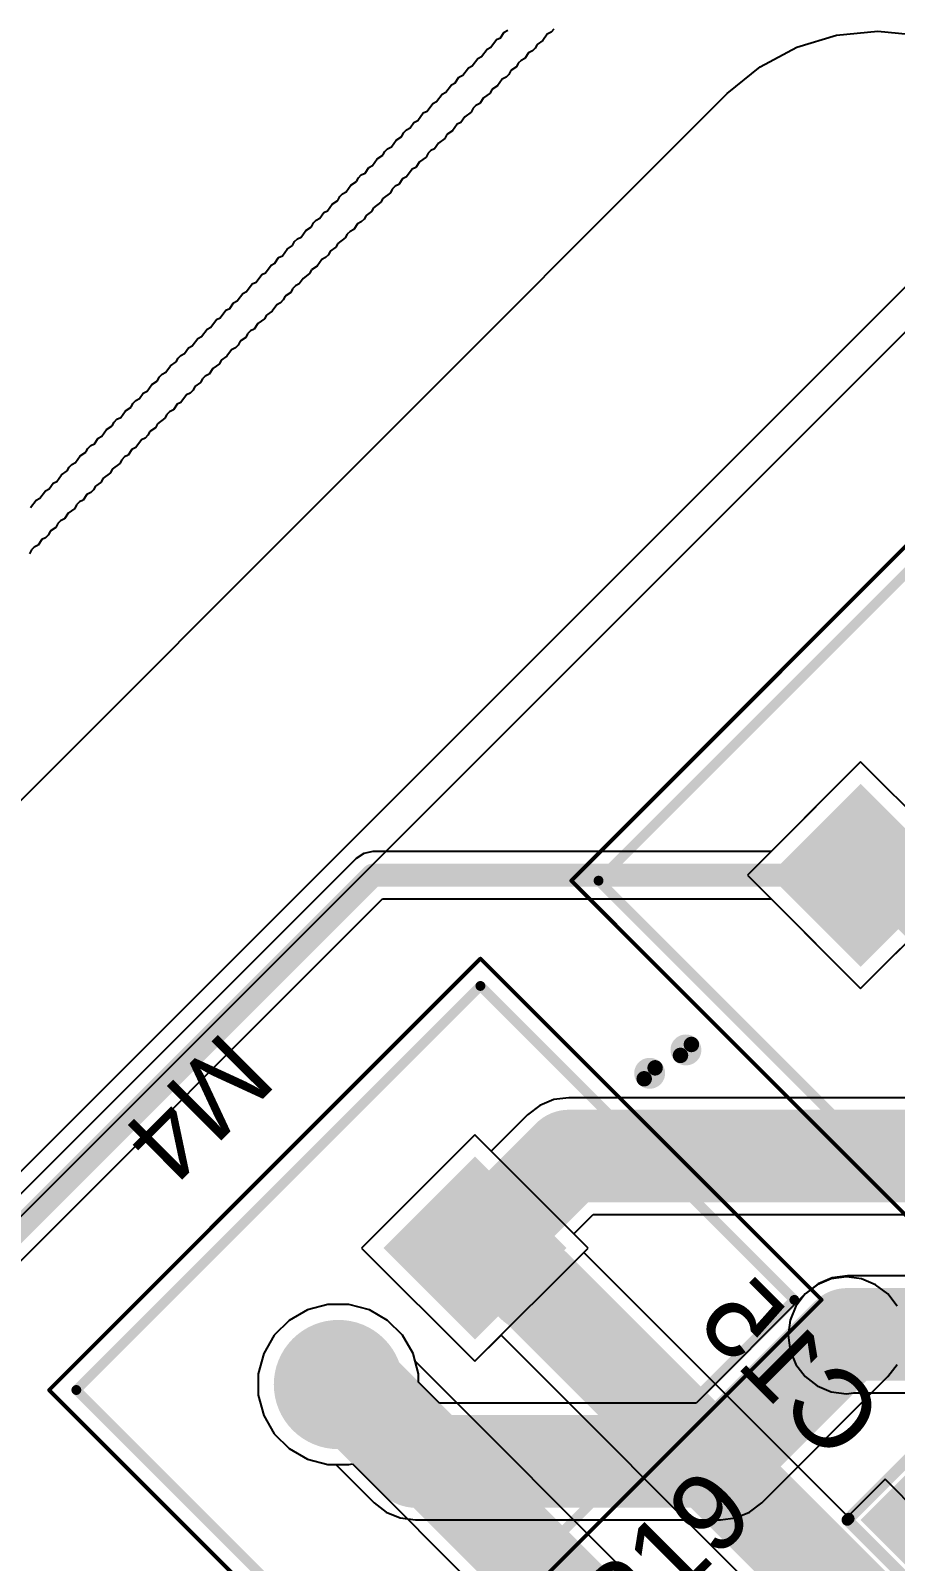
# Model space of a CAD drawing. Header units: millimetres. Extents: x 95 to 305, y 96 to 295.
# Drawn here: x 255.5 to 266.69, y 225.35 to 245.18 of the extents above; entities that cross this region are included whole.
import ezdxf

# ---------------------------------------------------------------- set-up
doc = ezdxf.new("R2010")
doc.units = ezdxf.units.MM
for name, color, linetype in [('BottomLayer', 5, 'Continuous'), ('BottomOverlay', 54, 'Continuous'), ('BottomPaste', 16, 'Continuous'), ('BottomSolder', 6, 'Continuous'), ('Mechanical13', 56, 'Continuous'), ('Mechanical15', 56, 'Continuous'), ('MultiLayer', 9, 'Continuous'), ('PadHoleLayer', 156, 'Continuous'), ('TopLayer', 1, 'Continuous'), ('TopOverlay', 2, 'Continuous'), ('TopSolder', 216, 'Continuous'), ('ViaHoleLayer', 16, 'Continuous')]:
    doc.layers.add(name, color=color, linetype=linetype)
doc.styles.add('Arial', font='arial.ttf', dxfattribs={"height": 0.2})

# ---------------------------------------------------------------- blocks, each defined once
blk = doc.blocks.new('JST_XH_2_34')
at = {"layer": 'BottomLayer'}
blk.add_hatch(color=5, dxfattribs=at).paths.add_polyline_path([(-2.038, 0.263), (-0.463, 0.263), (-0.463, -1.313), (-2.038, -1.313)])
h = blk.add_hatch(color=5, dxfattribs=at)
edge = h.paths.add_edge_path()
edge.add_arc((1.25, -0.525), 0.787, 0, 360)
at = {"layer": 'BottomSolder'}
blk.add_hatch(color=6, dxfattribs=at).paths.add_polyline_path([(-2.088, 0.313), (-0.413, 0.313), (-0.413, -1.363), (-2.088, -1.363)])
h = blk.add_hatch(color=6, dxfattribs=at)
edge = h.paths.add_edge_path()
edge.add_arc((1.25, -0.525), 0.837, 0, 360)
at = {"layer": 'MultiLayer'}
h = blk.add_hatch(color=9, dxfattribs=at)
edge = h.paths.add_edge_path()
edge.add_arc((1.25, -0.525), 0.787, 0, 360)
at = {"layer": 'PadHoleLayer'}
h = blk.add_hatch(color=156, dxfattribs=at)
edge = h.paths.add_edge_path()
edge.add_arc((-1.25, -0.525), 0.525, 0, 360)
h = blk.add_hatch(color=156, dxfattribs=at)
edge = h.paths.add_edge_path()
edge.add_arc((1.25, -0.525), 0.525, 0, 360)
at = {"layer": 'TopLayer'}
blk.add_hatch(color=1, dxfattribs=at).paths.add_polyline_path([(-2.038, 0.263), (-0.463, 0.263), (-0.463, -1.313), (-2.038, -1.313)])
h = blk.add_hatch(color=1, dxfattribs=at)
edge = h.paths.add_edge_path()
edge.add_arc((1.25, -0.525), 0.787, 0, 360)
at = {"layer": 'TopSolder'}
blk.add_hatch(color=216, dxfattribs=at).paths.add_polyline_path([(-2.088, 0.313), (-0.413, 0.313), (-0.413, -1.363), (-2.088, -1.363)])
h = blk.add_hatch(color=216, dxfattribs=at)
edge = h.paths.add_edge_path()
edge.add_arc((1.25, -0.525), 0.837, 0, 360)
at = {"layer": 'Mechanical13', "const_width": 0.127}
for points in [[(3.7, 2.875), (-3.7, 2.875)], [(-3.7, -2.875), (-3.7, 2.875)], [(3.7, -2.875), (3.7, 2.875)], [(3.7, -2.875), (-3.7, -2.875)]]:
    blk.add_lwpolyline(points, dxfattribs=at)
at = {"layer": 'Mechanical13'}
for points, const_width in [([(-3.732, 2.875, 1), (-3.668, 2.875, 1)], 0.0635), ([(-3.732, 2.875, 1), (-3.668, 2.875, 1)], 0.0635), ([(3.668, 2.875, 1), (3.732, 2.875, 1)], 0.0635), ([(3.668, 2.875, 1), (3.732, 2.875, 1)], 0.0635), ([(-4.35, -0.525, 1), (-4.55, -0.525, 1)], 0.2), ([(-4.6, -0.525, 1), (-4.5, -0.525, 1)], 0.1), ([(-4.4, -0.525, 1), (-4.3, -0.525, 1)], 0.1), ([(-3.732, -2.875, 1), (-3.668, -2.875, 1)], 0.0635), ([(-3.732, -2.875, 1), (-3.668, -2.875, 1)], 0.0635), ([(3.668, -2.875, 1), (3.732, -2.875, 1)], 0.0635), ([(3.668, -2.875, 1), (3.732, -2.875, 1)], 0.0635)]:
    blk.add_lwpolyline(points, format="xyb", close=True, dxfattribs=dict(at, const_width=const_width))
at = {"layer": 'Mechanical15', "const_width": 0.05}
for points in [[(3.95, 3.125), (-3.95, 3.125)], [(-3.95, -3.125), (-3.95, 3.125)], [(3.95, -3.125), (3.95, 3.125)], [(3.95, -3.125), (-3.95, -3.125)]]:
    blk.add_lwpolyline(points, dxfattribs=at)
at = {"layer": 'Mechanical15', "const_width": 0.025}
for points in [[(-3.962, 3.125, 1), (-3.938, 3.125, 1)], [(-3.962, 3.125, 1), (-3.938, 3.125, 1)], [(3.938, 3.125, 1), (3.962, 3.125, 1)], [(3.938, 3.125, 1), (3.962, 3.125, 1)], [(-3.962, -3.125, 1), (-3.938, -3.125, 1)], [(-3.962, -3.125, 1), (-3.938, -3.125, 1)], [(3.938, -3.125, 1), (3.962, -3.125, 1)], [(3.938, -3.125, 1), (3.962, -3.125, 1)]]:
    blk.add_lwpolyline(points, format="xyb", close=True, dxfattribs=at)
at = {"layer": 'TopOverlay', "const_width": 0.127}
for points in [[(3.7, 2.875), (-3.7, 2.875)], [(-3.7, -2.875), (-3.7, 2.875)], [(3.7, -2.875), (3.7, 2.875)], [(3.7, -2.875), (-3.7, -2.875)]]:
    blk.add_lwpolyline(points, dxfattribs=at)
at = {"layer": 'TopOverlay'}
for points, const_width in [([(-3.732, 2.875, 1), (-3.668, 2.875, 1)], 0.0635), ([(-3.732, 2.875, 1), (-3.668, 2.875, 1)], 0.0635), ([(3.668, 2.875, 1), (3.732, 2.875, 1)], 0.0635), ([(3.668, 2.875, 1), (3.732, 2.875, 1)], 0.0635), ([(-4.35, -0.525, 1), (-4.55, -0.525, 1)], 0.2), ([(-4.6, -0.525, 1), (-4.5, -0.525, 1)], 0.1), ([(-4.4, -0.525, 1), (-4.3, -0.525, 1)], 0.1), ([(-3.732, -2.875, 1), (-3.668, -2.875, 1)], 0.0635), ([(-3.732, -2.875, 1), (-3.668, -2.875, 1)], 0.0635), ([(3.668, -2.875, 1), (3.732, -2.875, 1)], 0.0635), ([(3.668, -2.875, 1), (3.732, -2.875, 1)], 0.0635)]:
    blk.add_lwpolyline(points, format="xyb", close=True, dxfattribs=dict(at, const_width=const_width))
blk = doc.blocks.new('JST_XH_2_B_46')
at = {"layer": 'BottomLayer'}
blk.add_hatch(color=5, dxfattribs=at).paths.add_polyline_path([(-2.038, 1.313), (-0.463, 1.313), (-0.463, -0.263), (-2.038, -0.263)])
h = blk.add_hatch(color=5, dxfattribs=at)
edge = h.paths.add_edge_path()
edge.add_arc((1.25, 0.525), 0.787, 0, 360)
at = {"layer": 'BottomSolder'}
blk.add_hatch(color=6, dxfattribs=at).paths.add_polyline_path([(-2.088, 1.363), (-0.413, 1.363), (-0.413, -0.313), (-2.088, -0.313)])
h = blk.add_hatch(color=6, dxfattribs=at)
edge = h.paths.add_edge_path()
edge.add_arc((1.25, 0.525), 0.837, 0, 360)
at = {"layer": 'MultiLayer'}
h = blk.add_hatch(color=9, dxfattribs=at)
edge = h.paths.add_edge_path()
edge.add_arc((1.25, 0.525), 0.787, 0, 360)
at = {"layer": 'PadHoleLayer'}
h = blk.add_hatch(color=156, dxfattribs=at)
edge = h.paths.add_edge_path()
edge.add_arc((-1.25, 0.525), 0.525, 0, 360)
h = blk.add_hatch(color=156, dxfattribs=at)
edge = h.paths.add_edge_path()
edge.add_arc((1.25, 0.525), 0.525, 0, 360)
at = {"layer": 'TopLayer'}
blk.add_hatch(color=1, dxfattribs=at).paths.add_polyline_path([(-2.038, 1.313), (-0.463, 1.313), (-0.463, -0.263), (-2.038, -0.263)])
h = blk.add_hatch(color=1, dxfattribs=at)
edge = h.paths.add_edge_path()
edge.add_arc((1.25, 0.525), 0.787, 0, 360)
at = {"layer": 'TopSolder'}
blk.add_hatch(color=216, dxfattribs=at).paths.add_polyline_path([(-2.088, 1.363), (-0.413, 1.363), (-0.413, -0.313), (-2.088, -0.313)])
h = blk.add_hatch(color=216, dxfattribs=at)
edge = h.paths.add_edge_path()
edge.add_arc((1.25, 0.525), 0.837, 0, 360)
at = {"layer": 'BottomOverlay', "const_width": 0.127}
for points in [[(-3.7, 2.875), (-3.7, -2.875)], [(-3.7, 2.875), (3.7, 2.875)], [(3.7, 2.875), (3.7, -2.875)], [(-3.7, -2.875), (3.7, -2.875)]]:
    blk.add_lwpolyline(points, dxfattribs=at)
at = {"layer": 'BottomOverlay'}
for points, const_width in [([(-3.732, 2.875, 1), (-3.668, 2.875, 1)], 0.0635), ([(-3.732, 2.875, 1), (-3.668, 2.875, 1)], 0.0635), ([(3.668, 2.875, 1), (3.732, 2.875, 1)], 0.0635), ([(3.668, 2.875, 1), (3.732, 2.875, 1)], 0.0635), ([(-4.35, 0.525, 1), (-4.55, 0.525, 1)], 0.2), ([(-4.6, 0.525, 1), (-4.5, 0.525, 1)], 0.1), ([(-4.4, 0.525, 1), (-4.3, 0.525, 1)], 0.1), ([(-3.732, -2.875, 1), (-3.668, -2.875, 1)], 0.0635), ([(-3.732, -2.875, 1), (-3.668, -2.875, 1)], 0.0635), ([(3.668, -2.875, 1), (3.732, -2.875, 1)], 0.0635), ([(3.668, -2.875, 1), (3.732, -2.875, 1)], 0.0635)]:
    blk.add_lwpolyline(points, format="xyb", close=True, dxfattribs=dict(at, const_width=const_width))
at = {"layer": 'Mechanical13', "const_width": 0.127}
for points in [[(-3.7, 2.875), (-3.7, -2.875)], [(-3.7, 2.875), (3.7, 2.875)], [(3.7, 2.875), (3.7, -2.875)], [(-3.7, -2.875), (3.7, -2.875)]]:
    blk.add_lwpolyline(points, dxfattribs=at)
at = {"layer": 'Mechanical13'}
for points, const_width in [([(-3.732, 2.875, 1), (-3.668, 2.875, 1)], 0.0635), ([(-3.732, 2.875, 1), (-3.668, 2.875, 1)], 0.0635), ([(3.668, 2.875, 1), (3.732, 2.875, 1)], 0.0635), ([(3.668, 2.875, 1), (3.732, 2.875, 1)], 0.0635), ([(-4.35, 0.525, 1), (-4.55, 0.525, 1)], 0.2), ([(-4.6, 0.525, 1), (-4.5, 0.525, 1)], 0.1), ([(-4.4, 0.525, 1), (-4.3, 0.525, 1)], 0.1), ([(-3.732, -2.875, 1), (-3.668, -2.875, 1)], 0.0635), ([(-3.732, -2.875, 1), (-3.668, -2.875, 1)], 0.0635), ([(3.668, -2.875, 1), (3.732, -2.875, 1)], 0.0635), ([(3.668, -2.875, 1), (3.732, -2.875, 1)], 0.0635)]:
    blk.add_lwpolyline(points, format="xyb", close=True, dxfattribs=dict(at, const_width=const_width))
at = {"layer": 'Mechanical15', "const_width": 0.05}
for points in [[(-3.95, 3.125), (3.95, 3.125)], [(-3.95, 3.125), (-3.95, -3.125)], [(3.95, 3.125), (3.95, -3.125)], [(-3.95, -3.125), (3.95, -3.125)]]:
    blk.add_lwpolyline(points, dxfattribs=at)
at = {"layer": 'Mechanical15', "const_width": 0.025}
for points in [[(-3.962, 3.125, 1), (-3.938, 3.125, 1)], [(-3.962, 3.125, 1), (-3.938, 3.125, 1)], [(3.938, 3.125, 1), (3.962, 3.125, 1)], [(3.938, 3.125, 1), (3.962, 3.125, 1)], [(-3.962, -3.125, 1), (-3.938, -3.125, 1)], [(-3.962, -3.125, 1), (-3.938, -3.125, 1)], [(3.938, -3.125, 1), (3.962, -3.125, 1)], [(3.938, -3.125, 1), (3.962, -3.125, 1)]]:
    blk.add_lwpolyline(points, format="xyb", close=True, dxfattribs=at)
blk = doc.blocks.new('CAP0805_B_184')
at = {"layer": 'BottomLayer'}
for points in [[(-1.379, 0.693), (-0.479, 0.693), (-0.479, -0.704), (-1.379, -0.704)], [(0.481, 0.693), (1.381, 0.693), (1.381, -0.704), (0.481, -0.704)]]:
    blk.add_hatch(color=5, dxfattribs=at).paths.add_polyline_path(points)
at = {"layer": 'BottomPaste'}
for points in [[(-1.379, 0.693), (-0.479, 0.693), (-0.479, -0.704), (-1.379, -0.704)], [(0.481, 0.693), (1.381, 0.693), (1.381, -0.704), (0.481, -0.704)]]:
    blk.add_hatch(color=16, dxfattribs=at).paths.add_polyline_path(points)
at = {"layer": 'BottomSolder'}
for points in [[(-1.429, 0.743), (-0.429, 0.743), (-0.429, -0.754), (-1.429, -0.754)], [(0.431, 0.743), (1.431, 0.743), (1.431, -0.754), (0.431, -0.754)]]:
    blk.add_hatch(color=6, dxfattribs=at).paths.add_polyline_path(points)
at = {"layer": 'BottomOverlay', "const_width": 0.15}
for points in [[(-1.55, 0.875), (-0.375, 0.875)], [(-1.55, -0.85), (-1.55, 0.85)], [(0.375, 0.875), (1.55, 0.875)], [(1.55, -0.85), (1.55, 0.85)], [(-1.55, -0.875), (-0.375, -0.875)], [(0.4, -0.875), (1.55, -0.875)]]:
    blk.add_lwpolyline(points, dxfattribs=at)
at = {"layer": 'BottomOverlay', "const_width": 0.075}
for points in [[(-1.588, 0.875, 1), (-1.513, 0.875, 1)], [(-1.588, 0.85, 1), (-1.513, 0.85, 1)], [(-0.413, 0.875, 1), (-0.337, 0.875, 1)], [(0.337, 0.875, 1), (0.413, 0.875, 1)], [(1.512, 0.875, 1), (1.587, 0.875, 1)], [(1.512, 0.85, 1), (1.587, 0.85, 1)], [(-1.588, -0.85, 1), (-1.513, -0.85, 1)], [(1.512, -0.85, 1), (1.587, -0.85, 1)], [(-1.588, -0.875, 1), (-1.513, -0.875, 1)], [(-0.413, -0.875, 1), (-0.337, -0.875, 1)], [(0.362, -0.875, 1), (0.437, -0.875, 1)], [(1.512, -0.875, 1), (1.587, -0.875, 1)]]:
    blk.add_lwpolyline(points, format="xyb", close=True, dxfattribs=at)

msp = doc.modelspace()

# ---------------------------------------------------------------- hatches: boundary and pattern name
at = {"layer": 'BottomLayer'}
h = msp.add_hatch(color=5, dxfattribs=at)
edge = h.paths.add_edge_path()
edge.add_arc((266.061, 228.279), 0.4, 0, 360)
at = {"layer": 'BottomSolder'}
h = msp.add_hatch(color=6, dxfattribs=at)
edge = h.paths.add_edge_path()
edge.add_arc((266.061, 228.279), 0.45, 0, 360)
at = {"layer": 'TopLayer'}
h = msp.add_hatch(color=1, dxfattribs=at)
edge = h.paths.add_edge_path()
edge.add_arc((266.061, 228.279), 0.4, 0, 360)
at = {"layer": 'TopSolder'}
h = msp.add_hatch(color=216, dxfattribs=at)
edge = h.paths.add_edge_path()
edge.add_arc((266.061, 228.279), 0.45, 0, 360)
at = {"layer": 'ViaHoleLayer'}
h = msp.add_hatch(color=16, dxfattribs=at)
edge = h.paths.add_edge_path()
edge.add_arc((266.061, 228.279), 0.25, 0, 360)

# ---------------------------------------------------------------- linework, layer by layer
at = {"layer": 'BottomLayer'}
for p, q in [((265.418, 244.961), (265.933, 245.118)), ((265.933, 245.118), (266.468, 245.17)), ((266.468, 245.17), (267.003, 245.118)), ((264.944, 244.708), (265.418, 244.961)), ((264.518, 244.359), (264.944, 244.708)), ((246.071, 225.911), (264.518, 244.359)), ((266.245, 235.705), (264.778, 234.237)), ((267.712, 234.237), (266.245, 235.705)), ((264.778, 234.237), (266.245, 232.77)), ((266.245, 232.77), (267.712, 234.237)), ((262.466, 231.356), (262.27, 231.331)), ((269.891, 231.356), (262.466, 231.356)), ((262.088, 231.255), (261.931, 231.135)), ((262.27, 231.331), (262.088, 231.255)), ((261.931, 231.135), (261.461, 230.665)), ((261.931, 231.135), (261.931, 231.135)), ((261.249, 230.877), (259.782, 229.409)), ((261.461, 230.665), (261.249, 230.877)), ((262.531, 229.595), (262.779, 229.844)), ((262.779, 229.844), (269.578, 229.844)), ((262.717, 229.409), (262.531, 229.595)), ((259.782, 229.409), (261.249, 227.942)), ((262.659, 229.351), (262.717, 229.409)), ((266.077, 225.932), (262.659, 229.351)), ((265.877, 229.022), (265.695, 228.946)), ((266.073, 229.048), (265.877, 229.022)), ((268.608, 229.048), (266.073, 229.048)), ((266.073, 229.048), (266.073, 229.048)), ((265.526, 228.814), (265.406, 228.657)), ((265.538, 228.826), (265.526, 228.814)), ((265.695, 228.946), (265.538, 228.826)), ((259.081, 228.608), (258.845, 228.472)), ((259.345, 228.679), (259.081, 228.608)), ((259.618, 228.679), (259.345, 228.679)), ((259.882, 228.608), (259.618, 228.679)), ((260.119, 228.472), (259.882, 228.608)), ((265.406, 228.657), (265.33, 228.475)), ((258.845, 228.472), (258.651, 228.279)), ((260.312, 228.279), (260.119, 228.472)), ((265.33, 228.475), (265.305, 228.279)), ((258.651, 228.279), (258.515, 228.042)), ((260.448, 228.042), (260.312, 228.279)), ((261.249, 227.942), (261.589, 228.281)), ((261.589, 228.281), (265.863, 224.007)), ((265.305, 228.279), (265.33, 228.083)), ((258.515, 228.042), (258.444, 227.778)), ((260.475, 227.943), (260.448, 228.042)), ((265.33, 228.083), (265.406, 227.901)), ((258.444, 227.778), (258.444, 227.505)), ((265.137, 223.281), (260.475, 227.943)), ((265.406, 227.901), (265.526, 227.744)), ((265.526, 227.744), (265.683, 227.624)), ((265.683, 227.624), (265.865, 227.548)), ((258.444, 227.505), (258.515, 227.241)), ((265.865, 227.548), (266.061, 227.523)), ((266.061, 227.523), (266.154, 227.535)), ((266.154, 227.535), (268.295, 227.535)), ((258.515, 227.241), (258.651, 227.004)), ((258.651, 227.004), (258.845, 226.811)), ((258.845, 226.811), (259.081, 226.675)), ((259.081, 226.675), (259.345, 226.604)), ((259.345, 226.604), (259.618, 226.604)), ((259.618, 226.604), (259.662, 226.616)), ((259.662, 226.616), (264.392, 221.886)), ((266.561, 226.416), (266.077, 225.932)), ((267.02, 225.956), (266.561, 226.416))]:
    msp.add_line(p, q, dxfattribs=at)
at = {"layer": 'BottomLayer', "const_width": 1.2}
for points in [[(261.275, 229.409), (262.466, 230.6)], [(262.466, 230.6), (269.891, 230.6)], [(261.249, 229.409), (261.515, 229.409)], [(261.249, 229.409), (261.275, 229.409)], [(261.515, 229.409), (262.004, 228.92)], [(262.004, 228.92), (262.02, 228.92)], [(262.02, 228.92), (267.275, 223.665)], [(266.061, 228.279), (266.073, 228.291)], [(266.073, 228.291), (268.608, 228.291)], [(259.482, 227.642), (259.553, 227.57)], [(259.553, 227.57), (259.778, 227.57)], [(259.778, 227.57), (265.479, 221.869)]]:
    msp.add_lwpolyline(points, dxfattribs=at)
at = {"layer": 'BottomLayer', "const_width": 0.6}
for points in [[(262.166, 230.6, 1), (262.766, 230.6, 1)], [(262.166, 230.6, 1), (262.766, 230.6, 1)], [(260.949, 229.409, 1), (261.549, 229.409, 1)], [(260.949, 229.409, 1), (261.549, 229.409, 1)], [(260.975, 229.409, 1), (261.575, 229.409, 1)], [(260.975, 229.409, 1), (261.575, 229.409, 1)], [(261.215, 229.409, 1), (261.815, 229.409, 1)], [(261.215, 229.409, 1), (261.815, 229.409, 1)], [(261.704, 228.92, 1), (262.304, 228.92, 1)], [(261.704, 228.92, 1), (262.304, 228.92, 1)], [(261.72, 228.92, 1), (262.32, 228.92, 1)], [(261.72, 228.92, 1), (262.32, 228.92, 1)], [(265.761, 228.279, 1), (266.361, 228.279, 1)], [(265.773, 228.291, 1), (266.373, 228.291, 1)], [(265.773, 228.291, 1), (266.373, 228.291, 1)], [(259.182, 227.642, 1), (259.782, 227.642, 1)], [(259.253, 227.57, 1), (259.853, 227.57, 1)], [(259.253, 227.57, 1), (259.853, 227.57, 1)], [(259.478, 227.57, 1), (260.078, 227.57, 1)], [(259.478, 227.57, 1), (260.078, 227.57, 1)]]:
    msp.add_lwpolyline(points, format="xyb", close=True, dxfattribs=at)
at = {"layer": 'BottomOverlay'}
for p, q in [((261.457, 244.961), (261.53, 245.058)), ((261.53, 245.058), (261.579, 245.082)), ((261.579, 245.082), (261.628, 245.155)), ((261.628, 245.155), (261.676, 245.18)), ((262.127, 245.046), (262.054, 244.997)), ((262.187, 245.131), (262.127, 245.046)), ((262.236, 245.155), (262.187, 245.131)), ((262.273, 245.192), (262.236, 245.155)), ((261.287, 244.815), (261.336, 244.839)), ((261.336, 244.839), (261.409, 244.936)), ((261.409, 244.936), (261.457, 244.961)), ((261.944, 244.888), (261.895, 244.815)), ((261.993, 244.912), (261.944, 244.888)), ((262.029, 244.949), (261.993, 244.912)), ((262.054, 244.997), (262.029, 244.949)), ((261.092, 244.596), (261.165, 244.693)), ((261.165, 244.693), (261.214, 244.717)), ((261.214, 244.717), (261.287, 244.815)), ((261.713, 244.657), (261.688, 244.608)), ((261.786, 244.705), (261.713, 244.657)), ((261.81, 244.754), (261.786, 244.705)), ((261.847, 244.79), (261.81, 244.754)), ((261.895, 244.815), (261.847, 244.79)), ((260.873, 244.377), (260.946, 244.474)), ((260.946, 244.474), (260.995, 244.498)), ((260.995, 244.498), (261.043, 244.571)), ((261.043, 244.571), (261.092, 244.596)), ((261.542, 244.462), (261.469, 244.413)), ((261.603, 244.547), (261.542, 244.462)), ((261.652, 244.571), (261.603, 244.547)), ((261.688, 244.608), (261.652, 244.571)), ((260.63, 244.133), (260.703, 244.231)), ((260.703, 244.231), (260.751, 244.255)), ((260.751, 244.255), (260.824, 244.352)), ((260.824, 244.352), (260.873, 244.377)), ((261.311, 244.231), (261.263, 244.206)), ((261.36, 244.304), (261.311, 244.231)), ((261.445, 244.364), (261.36, 244.304)), ((261.469, 244.413), (261.445, 244.364)), ((260.508, 244.012), (260.581, 244.109)), ((260.581, 244.109), (260.63, 244.133)), ((261.117, 244.06), (261.068, 243.987)), ((261.202, 244.121), (261.117, 244.06)), ((261.226, 244.17), (261.202, 244.121)), ((261.263, 244.206), (261.226, 244.17)), ((260.301, 243.805), (260.325, 243.853)), ((260.325, 243.853), (260.362, 243.89)), ((260.362, 243.89), (260.411, 243.914)), ((260.411, 243.914), (260.459, 243.987)), ((260.459, 243.987), (260.508, 244.012)), ((260.958, 243.878), (260.885, 243.829)), ((261.019, 243.963), (260.958, 243.878)), ((261.068, 243.987), (261.019, 243.963)), ((260.082, 243.61), (260.119, 243.646)), ((260.119, 243.646), (260.167, 243.671)), ((260.167, 243.671), (260.228, 243.756)), ((260.228, 243.756), (260.301, 243.805)), ((260.727, 243.646), (260.678, 243.622)), ((260.776, 243.719), (260.727, 243.646)), ((260.861, 243.78), (260.776, 243.719)), ((260.885, 243.829), (260.861, 243.78)), ((259.924, 243.427), (259.985, 243.513)), ((259.985, 243.513), (260.058, 243.561)), ((260.058, 243.561), (260.082, 243.61)), ((260.532, 243.476), (260.484, 243.403)), ((260.618, 243.537), (260.532, 243.476)), ((260.642, 243.586), (260.618, 243.537)), ((260.678, 243.622), (260.642, 243.586)), ((259.717, 243.22), (259.741, 243.269)), ((259.741, 243.269), (259.778, 243.306)), ((259.778, 243.306), (259.827, 243.33)), ((259.827, 243.33), (259.875, 243.403)), ((259.875, 243.403), (259.924, 243.427)), ((260.313, 243.257), (260.265, 243.184)), ((260.362, 243.281), (260.313, 243.257)), ((260.435, 243.379), (260.362, 243.281)), ((260.484, 243.403), (260.435, 243.379)), ((259.498, 243.026), (259.534, 243.062)), ((259.534, 243.062), (259.583, 243.087)), ((259.583, 243.087), (259.644, 243.172)), ((259.644, 243.172), (259.717, 243.22)), ((260.155, 243.074), (260.058, 243.001)), ((260.179, 243.123), (260.155, 243.074)), ((260.216, 243.16), (260.179, 243.123)), ((260.265, 243.184), (260.216, 243.16)), ((259.291, 242.819), (259.34, 242.843)), ((259.34, 242.843), (259.401, 242.928)), ((259.401, 242.928), (259.474, 242.977)), ((259.474, 242.977), (259.498, 243.026)), ((259.936, 242.88), (259.912, 242.831)), ((260.033, 242.953), (259.936, 242.88)), ((260.058, 243.001), (260.033, 242.953)), ((259.133, 242.636), (259.157, 242.685)), ((259.157, 242.685), (259.194, 242.722)), ((259.194, 242.722), (259.242, 242.746)), ((259.242, 242.746), (259.291, 242.819)), ((259.729, 242.673), (259.68, 242.6)), ((259.778, 242.697), (259.729, 242.673)), ((259.814, 242.734), (259.778, 242.697)), ((259.839, 242.782), (259.814, 242.734)), ((259.912, 242.831), (259.839, 242.782)), ((246.89, 221.923), (267.542, 242.575)), ((258.914, 242.442), (258.95, 242.478)), ((258.95, 242.478), (258.999, 242.502)), ((258.999, 242.502), (259.06, 242.588)), ((259.06, 242.588), (259.133, 242.636)), ((259.571, 242.49), (259.474, 242.417)), ((259.595, 242.539), (259.571, 242.49)), ((259.632, 242.575), (259.595, 242.539)), ((259.68, 242.6), (259.632, 242.575)), ((258.707, 242.235), (258.756, 242.259)), ((258.756, 242.259), (258.816, 242.344)), ((258.816, 242.344), (258.889, 242.393)), ((258.889, 242.393), (258.914, 242.442)), ((259.352, 242.271), (259.315, 242.235)), ((259.376, 242.32), (259.352, 242.271)), ((259.449, 242.369), (259.376, 242.32)), ((259.474, 242.417), (259.449, 242.369)), ((267.664, 242.113), (247.206, 221.656)), ((258.537, 242.04), (258.61, 242.137)), ((258.61, 242.137), (258.658, 242.162)), ((258.658, 242.162), (258.707, 242.235)), ((259.133, 242.077), (259.109, 242.028)), ((259.206, 242.125), (259.133, 242.077)), ((259.267, 242.21), (259.206, 242.125)), ((259.315, 242.235), (259.267, 242.21)), ((258.293, 241.797), (258.366, 241.894)), ((258.366, 241.894), (258.415, 241.918)), ((258.415, 241.918), (258.488, 242.016)), ((258.488, 242.016), (258.537, 242.04)), ((258.926, 241.87), (258.889, 241.833)), ((258.975, 241.894), (258.926, 241.87)), ((259.023, 241.967), (258.975, 241.894)), ((259.109, 242.028), (259.023, 241.967)), ((258.123, 241.651), (258.171, 241.675)), ((258.171, 241.675), (258.244, 241.772)), ((258.244, 241.772), (258.293, 241.797)), ((258.768, 241.687), (258.731, 241.651)), ((258.792, 241.736), (258.768, 241.687)), ((258.865, 241.784), (258.792, 241.736)), ((258.889, 241.833), (258.865, 241.784)), ((257.904, 241.432), (257.952, 241.456)), ((257.952, 241.456), (258.025, 241.553)), ((258.025, 241.553), (258.074, 241.578)), ((258.074, 241.578), (258.123, 241.651)), ((258.549, 241.492), (258.524, 241.444)), ((258.622, 241.541), (258.549, 241.492)), ((258.683, 241.626), (258.622, 241.541)), ((258.731, 241.651), (258.683, 241.626)), ((257.709, 241.212), (257.782, 241.31)), ((257.782, 241.31), (257.831, 241.334)), ((257.831, 241.334), (257.904, 241.432)), ((258.342, 241.285), (258.305, 241.249)), ((258.39, 241.31), (258.342, 241.285)), ((258.439, 241.383), (258.39, 241.31)), ((258.524, 241.444), (258.439, 241.383)), ((257.49, 240.993), (257.539, 241.066)), ((257.539, 241.066), (257.587, 241.091)), ((257.587, 241.091), (257.66, 241.188)), ((257.66, 241.188), (257.709, 241.212)), ((258.147, 241.066), (258.098, 241.042)), ((258.184, 241.103), (258.147, 241.066)), ((258.208, 241.152), (258.184, 241.103)), ((258.281, 241.2), (258.208, 241.152)), ((258.305, 241.249), (258.281, 241.2)), ((257.307, 240.835), (257.38, 240.884)), ((257.38, 240.884), (257.405, 240.933)), ((257.405, 240.933), (257.441, 240.969)), ((257.441, 240.969), (257.49, 240.993)), ((257.94, 240.86), (257.855, 240.799)), ((257.965, 240.908), (257.94, 240.86)), ((258.038, 240.957), (257.965, 240.908)), ((258.098, 241.042), (258.038, 240.957)), ((257.137, 240.64), (257.161, 240.689)), ((257.161, 240.689), (257.198, 240.726)), ((257.198, 240.726), (257.247, 240.75)), ((257.247, 240.75), (257.307, 240.835)), ((257.721, 240.665), (257.697, 240.616)), ((257.758, 240.701), (257.721, 240.665)), ((257.806, 240.726), (257.758, 240.701)), ((257.855, 240.799), (257.806, 240.726)), ((256.906, 240.409), (256.954, 240.482)), ((256.954, 240.482), (257.003, 240.507)), ((257.003, 240.507), (257.064, 240.592)), ((257.064, 240.592), (257.137, 240.64)), ((257.563, 240.482), (257.514, 240.458)), ((257.599, 240.519), (257.563, 240.482)), ((257.624, 240.567), (257.599, 240.519)), ((257.697, 240.616), (257.624, 240.567)), ((256.723, 240.251), (256.796, 240.3)), ((256.796, 240.3), (256.821, 240.348)), ((256.821, 240.348), (256.857, 240.385)), ((256.857, 240.385), (256.906, 240.409)), ((257.393, 240.336), (257.344, 240.263)), ((257.441, 240.361), (257.393, 240.336)), ((257.514, 240.458), (257.441, 240.361)), ((256.553, 240.056), (256.577, 240.105)), ((256.577, 240.105), (256.614, 240.142)), ((256.614, 240.142), (256.662, 240.166)), ((256.662, 240.166), (256.723, 240.251)), ((257.137, 240.081), (257.113, 240.032)), ((257.234, 240.154), (257.137, 240.081)), ((257.259, 240.202), (257.234, 240.154)), ((257.295, 240.239), (257.259, 240.202)), ((257.344, 240.263), (257.295, 240.239)), ((256.322, 239.825), (256.37, 239.898)), ((256.37, 239.898), (256.419, 239.922)), ((256.419, 239.922), (256.48, 240.008)), ((256.48, 240.008), (256.553, 240.056)), ((256.93, 239.874), (256.857, 239.776)), ((256.979, 239.898), (256.93, 239.874)), ((257.015, 239.935), (256.979, 239.898)), ((257.04, 239.983), (257.015, 239.935)), ((257.113, 240.032), (257.04, 239.983)), ((256.139, 239.667), (256.212, 239.716)), ((256.212, 239.716), (256.236, 239.764)), ((256.236, 239.764), (256.273, 239.801)), ((256.273, 239.801), (256.322, 239.825)), ((256.76, 239.679), (256.711, 239.655)), ((256.808, 239.752), (256.76, 239.679)), ((256.857, 239.776), (256.808, 239.752)), ((255.896, 239.424), (255.969, 239.472)), ((255.969, 239.472), (255.993, 239.521)), ((255.993, 239.521), (256.03, 239.557)), ((256.03, 239.557), (256.078, 239.582)), ((256.078, 239.582), (256.139, 239.667)), ((256.553, 239.497), (256.529, 239.448)), ((256.65, 239.57), (256.553, 239.497)), ((256.675, 239.618), (256.65, 239.57)), ((256.711, 239.655), (256.675, 239.618)), ((255.737, 239.241), (255.786, 239.314)), ((255.786, 239.314), (255.835, 239.338)), ((255.835, 239.338), (255.896, 239.424)), ((256.334, 239.277), (256.309, 239.229)), ((256.407, 239.326), (256.334, 239.277)), ((256.431, 239.375), (256.407, 239.326)), ((256.529, 239.448), (256.431, 239.375)), ((255.494, 238.998), (255.567, 239.095)), ((255.567, 239.095), (255.616, 239.119)), ((255.616, 239.119), (255.689, 239.217)), ((255.689, 239.217), (255.737, 239.241)), ((256.176, 239.095), (256.127, 239.071)), ((256.224, 239.168), (256.176, 239.095)), ((256.273, 239.192), (256.224, 239.168)), ((256.309, 239.229), (256.273, 239.192)), ((255.981, 238.925), (255.932, 238.852)), ((256.066, 238.985), (255.981, 238.925)), ((256.09, 239.034), (256.066, 238.985)), ((256.127, 239.071), (256.09, 239.034)), ((255.75, 238.693), (255.725, 238.645)), ((255.823, 238.742), (255.75, 238.693)), ((255.847, 238.791), (255.823, 238.742)), ((255.884, 238.827), (255.847, 238.791)), ((255.932, 238.852), (255.884, 238.827)), ((255.543, 238.486), (255.506, 238.45)), ((255.591, 238.511), (255.543, 238.486)), ((255.64, 238.584), (255.591, 238.511)), ((255.689, 238.608), (255.64, 238.584)), ((255.725, 238.645), (255.689, 238.608)), ((255.506, 238.45), (255.482, 238.401))]:
    msp.add_line(p, q, dxfattribs=at)
at = {"layer": 'TopLayer'}
for p, q in [((265.418, 244.961), (265.933, 245.118)), ((265.933, 245.118), (266.468, 245.17)), ((266.468, 245.17), (267.003, 245.118)), ((264.944, 244.708), (265.418, 244.961)), ((264.518, 244.359), (264.944, 244.708)), ((246.071, 225.911), (264.518, 244.359)), ((266.245, 235.705), (265.084, 234.543)), ((267.712, 234.237), (266.245, 235.705)), ((259.809, 234.52), (259.71, 234.454)), ((259.926, 234.543), (259.809, 234.52)), ((259.927, 234.543), (259.926, 234.543)), ((265.084, 234.543), (259.927, 234.543)), ((259.71, 234.454), (251.384, 226.127)), ((259.71, 234.454), (259.71, 234.454)), ((251.906, 225.784), (260.053, 233.931)), ((260.053, 233.931), (265.084, 233.931)), ((265.084, 233.931), (266.245, 232.77)), ((266.245, 232.77), (266.762, 233.287)), ((261.249, 230.877), (259.782, 229.409)), ((262.717, 229.409), (261.249, 230.877)), ((259.782, 229.409), (261.249, 227.942)), ((261.249, 227.942), (262.717, 229.409)), ((265.865, 229.01), (265.683, 228.934)), ((266.061, 229.035), (265.865, 229.01)), ((266.257, 229.01), (266.061, 229.035)), ((266.439, 228.934), (266.257, 229.01)), ((265.526, 228.814), (264.114, 227.402)), ((265.683, 228.934), (265.526, 228.814)), ((266.596, 228.814), (266.439, 228.934)), ((266.716, 228.657), (266.596, 228.814)), ((259.081, 228.608), (258.845, 228.472)), ((259.345, 228.679), (259.081, 228.608)), ((259.618, 228.679), (259.345, 228.679)), ((259.882, 228.608), (259.618, 228.679)), ((260.119, 228.472), (259.882, 228.608)), ((258.845, 228.472), (258.651, 228.279)), ((260.312, 228.279), (260.119, 228.472)), ((258.651, 228.279), (258.515, 228.042)), ((260.448, 228.042), (260.312, 228.279)), ((258.515, 228.042), (258.444, 227.778)), ((260.519, 227.778), (260.448, 228.042)), ((258.444, 227.778), (258.444, 227.505)), ((260.519, 227.674), (260.519, 227.778)), ((266.596, 227.744), (266.716, 227.901)), ((260.791, 227.402), (260.519, 227.674)), ((264.963, 226.111), (266.596, 227.744)), ((258.444, 227.505), (258.515, 227.241)), ((264.114, 227.402), (260.791, 227.402)), ((258.515, 227.241), (258.651, 227.004)), ((258.651, 227.004), (258.845, 226.811)), ((258.845, 226.811), (259.081, 226.675)), ((259.081, 226.675), (259.345, 226.604)), ((259.345, 226.604), (259.449, 226.604)), ((259.449, 226.604), (259.943, 226.111)), ((259.943, 226.111), (260.099, 225.99)), ((264.806, 225.99), (264.963, 226.111)), ((260.099, 225.99), (260.282, 225.915)), ((260.282, 225.915), (260.478, 225.889)), ((260.478, 225.889), (260.478, 225.889)), ((260.478, 225.889), (264.428, 225.889)), ((264.428, 225.889), (264.623, 225.915)), ((264.623, 225.915), (264.806, 225.99))]:
    msp.add_line(p, q, dxfattribs=at)
for points, const_width in [([(251.6, 225.911), (259.926, 234.237)], 0.3), ([(259.926, 234.237), (266.245, 234.237)], 0.3), ([(266.245, 234.237), (268.702, 231.781)], 0.3), ([(264.428, 226.646), (266.061, 228.279)], 1.2), ([(259.482, 227.642), (260.478, 226.646)], 1.2), ([(260.478, 226.646), (264.428, 226.646)], 1.2)]:
    msp.add_lwpolyline(points, dxfattribs=dict(at, const_width=const_width))
for points, const_width in [([(259.851, 234.237, 1), (260.001, 234.237, 1)], 0.15), ([(259.851, 234.237, 1), (260.001, 234.237, 1)], 0.15), ([(266.17, 234.237, 1), (266.32, 234.237, 1)], 0.15), ([(266.17, 234.237, 1), (266.32, 234.237, 1)], 0.15), ([(265.761, 228.279, 1), (266.361, 228.279, 1)], 0.6), ([(259.182, 227.642, 1), (259.782, 227.642, 1)], 0.6), ([(260.178, 226.646, 1), (260.778, 226.646, 1)], 0.6), ([(260.178, 226.646, 1), (260.778, 226.646, 1)], 0.6), ([(264.128, 226.646, 1), (264.728, 226.646, 1)], 0.6), ([(264.128, 226.646, 1), (264.728, 226.646, 1)], 0.6)]:
    msp.add_lwpolyline(points, format="xyb", close=True, dxfattribs=dict(at, const_width=const_width))

# ---------------------------------------------------------------- block references
for name, p, rotation in [('JST_XH_2_B_46', (267.5, 234.75), 45), ('JST_XH_2_34', (260.737, 228.154), 225), ('CAP0805_B_184', (267.788, 225.41), 315)]:
    msp.add_blockref(name, p, dxfattribs=dict(rotation=rotation))

# ---------------------------------------------------------------- texts
at = {"layer": 'BottomOverlay', "style": 'Arial', "text_generation_flag": 2}
msp.add_text('C15', height=1, rotation=315, dxfattribs=at).set_placement((265.9, 226.6))
at = {"layer": 'TopOverlay', "style": 'Arial'}
for s, rotation, p in [('M4', 225, (258, 232.25)), ('XP19', 45, (262.5, 223.5))]:
    msp.add_text(s, height=1, rotation=rotation, dxfattribs=at).set_placement(p)

doc.saveas('drawing.dxf')
